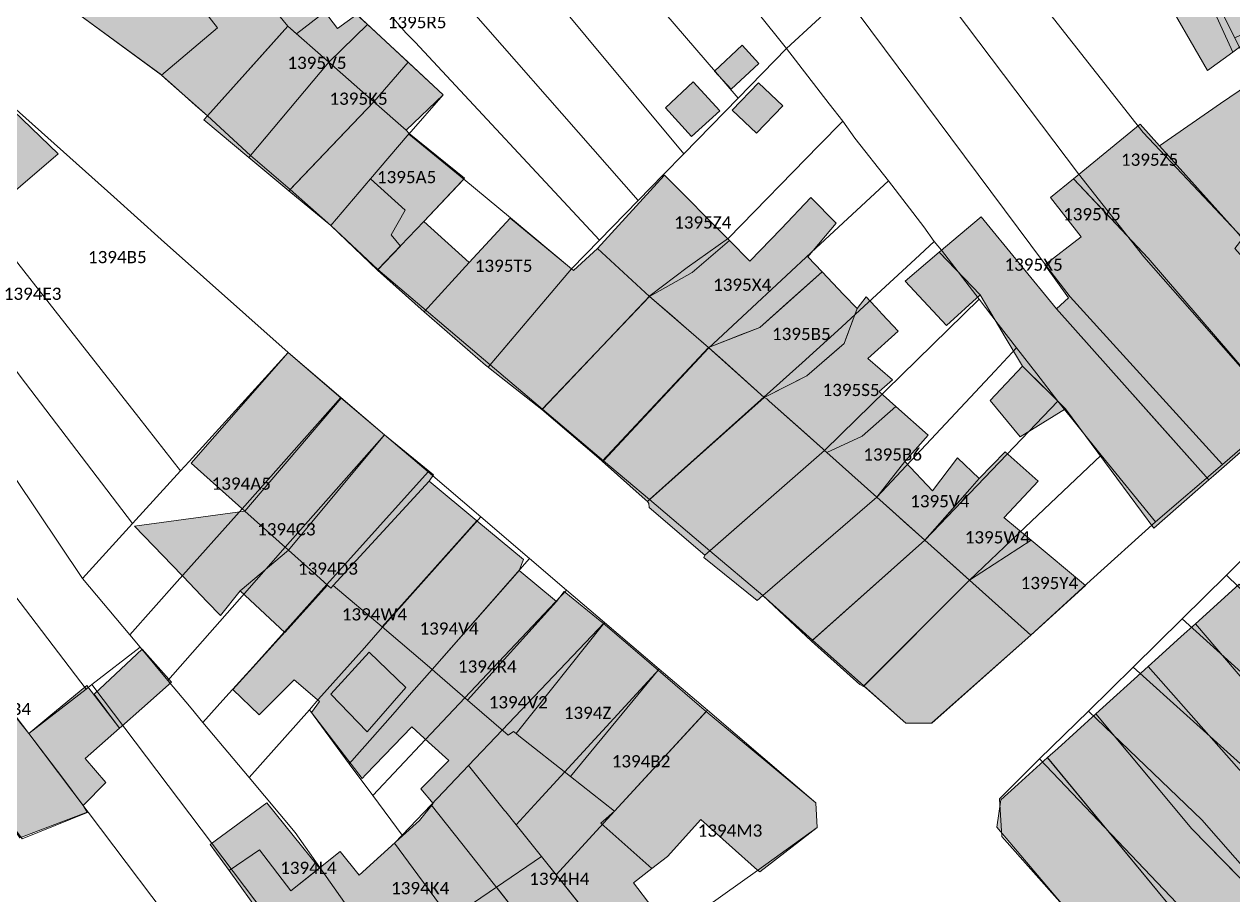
# Model space of a CAD drawing. Header units: metres. Extents: x 113120 to 240396, y 120329 to 242116.
# Drawn here: x 119832.6 to 119911.7, y 121780.3 to 121837.3 of the extents above; entities that cross this region are included whole.
import ezdxf

# ---------------------------------------------------------------- set-up
doc = ezdxf.new("R2010")
doc.units = ezdxf.units.M
doc.header["$LTSCALE"] = 3
for name, color, linetype, lineweight in [('Bpn_CaPa', 78, 'Continuous', 0), ('Bpn_ReBu', 4, 'Continuous', 0), ('Bpt_CaNu', 7, 'Continuous', 0), ('Hachure bâtiment', 11, 'Continuous', 0)]:
    doc.layers.add(name, color=color, linetype=linetype, lineweight=lineweight)
doc.styles.add('Legend', font='')
doc.styles.get('Legend').set_extended_font_data('Calibri')

msp = doc.modelspace()

# ---------------------------------------------------------------- hatches: boundary and pattern name
at = {"layer": 'Hachure bâtiment'}
h = msp.add_hatch(color=256, dxfattribs=at)
h.dxf.hatch_style = 1
h.paths.add_polyline_path([(119874.287, 121856.796), (119874.448, 121856.903), (119875.151, 121855.912), (119873.203, 121854.418), (119874.42, 121852.551), (119871.059, 121850.01), (119867.103, 121847.018), (119871.32, 121841.568), (119867.82, 121838.651), (119863.903, 121843.201), (119861.603, 121841.401), (119862.02, 121841.068), (119860.605, 121839.848), (119858.92, 121841.601), (119857.103, 121839.868), (119858.07, 121838.751), (119856.803, 121837.651), (119856.71, 121837.733), (119856.617, 121837.815), (119856.392, 121838.013), (119854.453, 121839.718), (119852.303, 121838.118), (119853.153, 121837.001), (119854.403, 121837.918), (119860.07, 121832.668), (119857.631, 121830.346), (119855.513, 121832.211), (119852.571, 121834.802), (119849.903, 121837.151), (119844.647, 121831.291), (119841.868, 121833.737), (119841.643, 121833.936), (119845.288, 121837.046), (119842.871, 121840.155), (119845.302, 121842.227), (119846.082, 121840.725), (119848.541, 121838.237), (119852.466, 121841.28), (119852.831, 121841.575), (119856.416, 121844.471), (119856.591, 121844.613), (119856.745, 121844.737), (119860.125, 121847.229), (119860.276, 121847.34), (119860.426, 121847.453), (119864.488, 121850.513), (119868.154, 121853.275), (119868.228, 121853.431), (119868.324, 121853.635), (119868.567, 121854.149), (119870.829, 121855.802), (119873.234, 121857.567), (119873.411, 121857.697), (119873.569, 121857.875)])
h = msp.add_hatch(color=256, dxfattribs=at)
h.dxf.hatch_style = 1
h.paths.add_polyline_path([(119845.302, 121842.227), (119842.871, 121840.155), (119845.288, 121837.046), (119841.643, 121833.936), (119841.578, 121833.993), (119841.514, 121834.049), (119841.389, 121834.141), (119835.635, 121838.35), (119835.871, 121840.992), (119842.523, 121845.726), (119842.66, 121845.831)])
h = msp.add_hatch(color=256, dxfattribs=at)
h.dxf.hatch_style = 1
h.paths.add_polyline_path([(119908.181, 121843.004), (119910.279, 121844.205), (119913.324, 121836.65), (119911.728, 121835.457), (119909.115, 121841.136)])
h = msp.add_hatch(color=256, dxfattribs=at)
h.dxf.hatch_style = 1
h.paths.add_polyline_path([(119909.115, 121841.136), (119911.728, 121835.457), (119910.055, 121834.246), (119906.994, 121839.604)])
h = msp.add_hatch(color=256, dxfattribs=at)
h.dxf.hatch_style = 1
h.paths.add_polyline_path([(119852.571, 121834.802), (119847.352, 121828.567), (119844.403, 121831.018), (119844.647, 121831.291), (119849.903, 121837.151)])
h = msp.add_hatch(color=256, dxfattribs=at)
h.dxf.hatch_style = 1
h.paths.add_polyline_path([(119880.72, 121834.701), (119878.903, 121833.034), (119877.82, 121834.218), (119879.62, 121835.901)])
h = msp.add_hatch(color=256, dxfattribs=at)
h.dxf.hatch_style = 1
h.paths.add_polyline_path([(119828.411, 121834.999), (119834.877, 121828.801), (119829.932, 121824.571), (119829.358, 121825.157), (119823.741, 121833.286), (119826.555, 121835.047)])
h = msp.add_hatch(color=256, dxfattribs=at)
h.dxf.hatch_style = 1
h.paths.add_polyline_path([(119855.513, 121832.211), (119849.973, 121826.387), (119847.352, 121828.567), (119852.571, 121834.802)])
h = msp.add_hatch(color=256, dxfattribs=at)
h.dxf.hatch_style = 1
h.paths.add_polyline_path([(119878.153, 121831.618), (119876.303, 121829.934), (119874.603, 121831.801), (119876.42, 121833.501)])
h = msp.add_hatch(color=256, dxfattribs=at)
h.dxf.hatch_style = 1
h.paths.add_polyline_path([(119882.27, 121831.951), (119880.553, 121830.151), (119878.97, 121831.651), (119880.686, 121833.451)])
h = msp.add_hatch(color=256, dxfattribs=at)
h.dxf.hatch_style = 1
h.paths.add_polyline_path([(119916.182, 121827.936), (119921.389, 121824.145), (119923.41, 121822.233), (119921.596, 121819.431), (119919.889, 121816.794), (119918.734, 121815.011), (119912.088, 121823.576), (119906.918, 121829.333), (119910.918, 121832.091), (119912.739, 121833.346), (119913.595, 121832.182), (119915.155, 121829.628)])
h = msp.add_hatch(color=256, dxfattribs=at)
h.dxf.hatch_style = 1
h.paths.add_polyline_path([(119857.631, 121830.346), (119857.831, 121830.125), (119857.71, 121829.984), (119855.305, 121827.166), (119852.703, 121824.118), (119849.973, 121826.387), (119855.513, 121832.211)])
h = msp.add_hatch(color=256, dxfattribs=at)
h.dxf.hatch_style = 1
h.paths.add_polyline_path([(119861.453, 121827.201), (119861.284, 121827.02), (119858.803, 121824.368), (119861.771, 121821.683), (119858.808, 121818.46), (119855.753, 121821.201), (119857.27, 121822.768), (119856.653, 121823.501), (119857.57, 121825.118), (119855.305, 121827.166), (119857.71, 121829.984), (119857.831, 121830.125)])
h = msp.add_hatch(color=256, dxfattribs=at)
h.dxf.hatch_style = 1
h.paths.add_polyline_path([(119905.655, 121830.74), (119906.918, 121829.333), (119912.088, 121823.576), (119918.734, 121815.011), (119914.99, 121811.721), (119906.181, 121821.974), (119901.29, 121827.172)])
h = msp.add_hatch(color=256, dxfattribs=at)
h.dxf.hatch_style = 1
h.paths.add_polyline_path([(119855.753, 121821.201), (119852.703, 121824.118), (119855.305, 121827.166), (119857.57, 121825.118), (119856.653, 121823.501), (119857.27, 121822.768)])
h = msp.add_hatch(color=256, dxfattribs=at)
h.dxf.hatch_style = 1
h.paths.add_polyline_path([(119878.786, 121823.125), (119876.359, 121821.031), (119873.565, 121819.48), (119870.153, 121822.601), (119874.518, 121827.394), (119874.529, 121827.406)])
h = msp.add_hatch(color=256, dxfattribs=at)
h.dxf.hatch_style = 1
h.paths.add_polyline_path([(119900.959, 121819.384), (119899.428, 121821.54), (119901.796, 121823.368), (119899.784, 121825.942), (119901.29, 121827.172), (119903.576, 121824.742), (119905.042, 121823.185), (119906.181, 121821.974), (119914.99, 121811.721), (119913.408, 121810.331), (119912.563, 121809.589), (119910.447, 121807.729), (119910.15, 121807.469), (119906.556, 121811.504), (119904.797, 121813.479), (119900.182, 121818.661)])
h = msp.add_hatch(color=256, dxfattribs=at)
h.dxf.hatch_style = 1
h.paths.add_polyline_path([(119880.13, 121821.774), (119882.166, 121823.904), (119884.113, 121825.939), (119885.772, 121824.256), (119883.914, 121822.065), (119884.849, 121821.082), (119882.711, 121819.178), (119880.767, 121817.447), (119879.617, 121816.997), (119877.417, 121816.136), (119875.954, 121817.406), (119874.896, 121818.325), (119873.565, 121819.48), (119876.359, 121821.031), (119878.786, 121823.125)])
h = msp.add_hatch(color=256, dxfattribs=at)
h.dxf.hatch_style = 1
h.paths.add_polyline_path([(119868.317, 121821.397), (119868.457, 121821.281), (119862.999, 121814.838), (119862.829, 121814.985), (119858.808, 121818.46), (119861.771, 121821.683), (119864.438, 121824.583)])
h = msp.add_hatch(color=256, dxfattribs=at)
h.dxf.hatch_style = 1
h.paths.add_polyline_path([(119896.836, 121816.805), (119896.171, 121817.929), (119895.2, 121819.57), (119892.517, 121822.36), (119895.248, 121824.678), (119900.182, 121818.661), (119910.15, 121807.469), (119906.553, 121804.308), (119903.333, 121808.666), (119900.773, 121812.131), (119899.466, 121813.422), (119897.951, 121814.92)])
h = msp.add_hatch(color=256, dxfattribs=at)
h.dxf.hatch_style = 1
h.paths.add_polyline_path([(119873.565, 121819.48), (119866.524, 121812.071), (119863.128, 121814.737), (119862.999, 121814.838), (119868.457, 121821.281), (119868.592, 121821.169), (119870.153, 121822.601)])
h = msp.add_hatch(color=256, dxfattribs=at)
h.dxf.hatch_style = 1
h.paths.add_polyline_path([(119892.558, 121822.317), (119895.2, 121819.57), (119892.981, 121817.572), (119890.283, 121820.463), (119892.517, 121822.36)])
h = msp.add_hatch(color=256, dxfattribs=at)
h.dxf.hatch_style = 1
h.paths.add_polyline_path([(119880.767, 121817.447), (119884.849, 121821.082), (119886.26, 121819.598), (119887.133, 121818.68), (119886.296, 121816.398), (119883.851, 121814.279), (119881.065, 121812.861), (119878.352, 121815.297), (119877.417, 121816.136)])
h = msp.add_hatch(color=256, dxfattribs=at)
h.dxf.hatch_style = 1
h.paths.add_polyline_path([(119877.417, 121816.136), (119870.463, 121808.702), (119870.251, 121808.884), (119866.524, 121812.071), (119873.565, 121819.48)])
h = msp.add_hatch(color=256, dxfattribs=at)
h.dxf.hatch_style = 1
h.paths.add_polyline_path([(119887.995, 121819.168), (119888.381, 121818.755), (119888.789, 121818.318), (119889.825, 121817.207), (119887.836, 121815.405), (119889.465, 121814.011), (119888.576, 121813.258), (119888.586, 121813.249), (119888.607, 121813.23), (119888.851, 121813.013), (119889.683, 121812.272), (119887.47, 121810.342), (119885.155, 121809.276), (119885.015, 121809.401), (119884.875, 121809.526), (119884.53, 121809.832), (119884.049, 121810.259), (119884.046, 121810.262), (119883.092, 121811.108), (119881.392, 121812.618), (119881.226, 121812.765), (119881.065, 121812.861), (119881.099, 121812.878), (119882.956, 121813.823), (119883.851, 121814.279), (119885.665, 121815.85), (119886.297, 121816.398), (119886.387, 121816.644), (119887.133, 121818.68), (119887.733, 121819.45)])
h = msp.add_hatch(color=256, dxfattribs=at)
h.dxf.hatch_style = 1
h.paths.add_polyline_path([(119853.232, 121812.96), (119853.387, 121812.827), (119847.084, 121805.426), (119843.57, 121808.568), (119849.92, 121815.801)])
h = msp.add_hatch(color=256, dxfattribs=at)
h.dxf.hatch_style = 1
h.paths.add_polyline_path([(119881.065, 121812.861), (119873.42, 121806.061), (119873.28, 121806.186), (119870.463, 121808.702), (119877.417, 121816.136)])
h = msp.add_hatch(color=256, dxfattribs=at)
h.dxf.hatch_style = 1
h.paths.add_polyline_path([(119897.951, 121814.92), (119900.773, 121812.131), (119897.808, 121810.295), (119895.851, 121812.674)], flags=17)
h = msp.add_hatch(color=256, dxfattribs=at)
h.dxf.hatch_style = 1
h.paths.add_polyline_path([(119853.518, 121812.716), (119856.215, 121810.426), (119849.93, 121802.881), (119847.084, 121805.426), (119853.387, 121812.827)])
h = msp.add_hatch(color=256, dxfattribs=at)
h.dxf.hatch_style = 1
h.paths.add_polyline_path([(119881.227, 121812.765), (119881.392, 121812.618), (119884.875, 121809.526), (119885.015, 121809.401), (119877.185, 121802.553), (119873.531, 121805.668), (119873.517, 121805.927), (119873.42, 121806.061), (119881.065, 121812.861)])
h = msp.add_hatch(color=256, dxfattribs=at)
h.dxf.hatch_style = 1
h.paths.add_polyline_path([(119891.792, 121810.393), (119890.269, 121808.669), (119888.427, 121806.345), (119885.155, 121809.276), (119887.47, 121810.342), (119889.683, 121812.272)])
h = msp.add_hatch(color=256, dxfattribs=at)
h.dxf.hatch_style = 1
h.paths.add_polyline_path([(119859.429, 121807.8), (119859.143, 121807.397), (119852.87, 121800.568), (119852.703, 121800.401), (119852.501, 121800.582), (119851.787, 121801.22), (119849.93, 121802.881), (119856.215, 121810.426)])
h = msp.add_hatch(color=256, dxfattribs=at)
h.dxf.hatch_style = 1
h.paths.add_polyline_path([(119885.155, 121809.276), (119888.427, 121806.345), (119880.966, 121799.909), (119880.598, 121799.578), (119877.117, 121802.394), (119877.185, 121802.553), (119885.015, 121809.401)])
h = msp.add_hatch(color=256, dxfattribs=at)
h.dxf.hatch_style = 1
h.paths.add_polyline_path([(119890.397, 121804.581), (119889.454, 121805.426), (119888.427, 121806.345), (119890.269, 121808.669), (119892.071, 121806.762), (119893.717, 121808.906), (119895.121, 121807.559), (119893.286, 121805.476), (119891.571, 121803.53)])
h = msp.add_hatch(color=256, dxfattribs=at)
h.dxf.hatch_style = 1
h.paths.add_polyline_path([(119896.834, 121809.307), (119898.984, 121807.383), (119896.752, 121805.017), (119896.749, 121805.013), (119898.517, 121803.538), (119894.493, 121800.914), (119893.62, 121801.696), (119891.571, 121803.53), (119894.518, 121806.874), (119895.121, 121807.559)])
h = msp.add_hatch(color=256, dxfattribs=at)
h.dxf.hatch_style = 1
h.paths.add_polyline_path([(119862.272, 121804.789), (119856.059, 121797.86), (119852.87, 121800.568), (119859.143, 121807.397)])
h = msp.add_hatch(color=256, dxfattribs=at)
h.dxf.hatch_style = 1
h.paths.add_polyline_path([(119891.571, 121803.53), (119884.148, 121796.921), (119880.966, 121799.909), (119888.427, 121806.345)])
h = msp.add_hatch(color=256, dxfattribs=at)
h.dxf.hatch_style = 1
h.paths.add_polyline_path([(119839.871, 121804.446), (119847.084, 121805.426), (119849.93, 121802.881), (119846.776, 121800.218), (119845.489, 121798.604), (119844.622, 121799.506), (119843.039, 121801.152), (119842.962, 121801.232)])
h = msp.add_hatch(color=256, dxfattribs=at)
h.dxf.hatch_style = 1
h.paths.add_polyline_path([(119865.306, 121802.26), (119865.038, 121801.549), (119864.893, 121801.386), (119859.339, 121795.072), (119859.17, 121795.218), (119856.059, 121797.86), (119862.272, 121804.789)])
h.paths.add_polyline_path([(119857.62, 121793.901), (119855.086, 121790.984), (119852.72, 121793.451), (119855.22, 121796.201)], flags=0)
h.paths.add_polyline_path([(119852.72, 121793.451), (119855.086, 121790.984), (119857.62, 121793.901), (119855.22, 121796.201)], flags=16)
h = msp.add_hatch(color=256, dxfattribs=at)
h.dxf.hatch_style = 1
h.paths.add_polyline_path([(119894.493, 121800.914), (119887.556, 121793.964), (119887.322, 121794.087), (119884.148, 121796.921), (119891.571, 121803.53)])
h = msp.add_hatch(color=256, dxfattribs=at)
h.dxf.hatch_style = 1
h.paths.add_polyline_path([(119898.518, 121803.537), (119902.086, 121800.561), (119898.515, 121797.312), (119894.493, 121800.914)])
h = msp.add_hatch(color=256, dxfattribs=at)
h.dxf.hatch_style = 1
h.paths.add_polyline_path([(119849.693, 121797.495), (119846.776, 121800.218), (119849.93, 121802.881), (119851.787, 121801.22), (119852.501, 121800.582)])
h = msp.add_hatch(color=256, dxfattribs=at)
h.dxf.hatch_style = 1
h.paths.add_polyline_path([(119867.47, 121799.523), (119861.65, 121793.075), (119859.51, 121794.925), (119859.339, 121795.072), (119864.893, 121801.386), (119865.038, 121801.549)])
h = msp.add_hatch(color=256, dxfattribs=at)
h.dxf.hatch_style = 1
h.paths.add_polyline_path([(119898.515, 121797.312), (119892.022, 121791.573), (119890.324, 121791.553), (119887.72, 121793.878), (119887.556, 121793.964), (119894.493, 121800.914)])
h = msp.add_hatch(color=256, dxfattribs=at)
h.dxf.hatch_style = 1
h.paths.add_polyline_path([(119857.62, 121793.901), (119855.086, 121790.984), (119852.72, 121793.451), (119855.22, 121796.201)], flags=0)
h.paths.add_polyline_path([(119852.72, 121793.451), (119855.086, 121790.984), (119857.62, 121793.901), (119855.22, 121796.201)], flags=16)
h.paths.add_polyline_path([(119852.703, 121800.401), (119852.87, 121800.568), (119856.059, 121797.86), (119859.17, 121795.218), (119859.339, 121795.072), (119859.51, 121794.925), (119861.65, 121793.075), (119864.32, 121790.768), (119864.67, 121791.018), (119864.842, 121790.882), (119865.019, 121790.742), (119868.384, 121788.082), (119871.27, 121785.801), (119870.37, 121785.018), (119873.702, 121782.05), (119872.503, 121781.118), (119874.903, 121777.967), (119872.107, 121775.852), (119866.489, 121782.845), (119863.538, 121780.835), (119860.54, 121778.794), (119859.867, 121779.761), (119856.099, 121777.074), (119855.946, 121776.965), (119855.812, 121776.867), (119852.448, 121774.247), (119852.308, 121774.149), (119852.122, 121774.021), (119848.146, 121771.282), (119843.603, 121777.001), (119845.603, 121778.368), (119847.853, 121775.568), (119849.653, 121776.901), (119846.07, 121781.918), (119848.053, 121783.268), (119850.103, 121780.601), (119853.32, 121783.168), (119854.57, 121781.618), (119857.401, 121784.186), (119858.52, 121785.201), (119859.403, 121786.301), (119858.603, 121787.268), (119860.42, 121789.118), (119859.102, 121790.317), (119858.003, 121791.318), (119854.999, 121788.205), (119854.753, 121787.951), (119851.453, 121792.251), (119851.97, 121792.968), (119850.32, 121794.401), (119848.02, 121792.101), (119846.303, 121793.768), (119852.501, 121800.582)])
h = msp.add_hatch(color=256, dxfattribs=at)
h.dxf.hatch_style = 1
h.paths.add_polyline_path([(119870.45, 121798.178), (119870.572, 121798.075), (119864.842, 121790.882), (119864.67, 121791.018), (119864.32, 121790.768), (119861.65, 121793.075), (119867.47, 121799.523), (119867.974, 121800.171)], flags=17)
h = msp.add_hatch(color=256, dxfattribs=at)
h.dxf.hatch_style = 1
h.paths.add_polyline_path([(119909.27, 121798.066), (119912.129, 121800.654), (119917.743, 121794.182), (119926.696, 121785.917), (119923.541, 121783.556), (119919.814, 121787.519), (119919.068, 121788.104), (119915.091, 121791.225)])
h = msp.add_hatch(color=256, dxfattribs=at)
h.dxf.hatch_style = 1
h.paths.add_polyline_path([(119870.686, 121797.977), (119874.129, 121795.018), (119868.384, 121788.082), (119865.019, 121790.742), (119864.842, 121790.882), (119870.572, 121798.075)], flags=17)
h = msp.add_hatch(color=256, dxfattribs=at)
h.dxf.hatch_style = 1
h.paths.add_polyline_path([(119908.344, 121797.228), (119909.27, 121798.066), (119915.091, 121791.225), (119919.814, 121787.519), (119918.501, 121786.149), (119921.751, 121782.603), (119919.802, 121780.735), (119918.317, 121781.542), (119916.288, 121783.84), (119912.468, 121788.167), (119906.178, 121795.266), (119906.85, 121795.874)])
h = msp.add_hatch(color=256, dxfattribs=at)
h.dxf.hatch_style = 1
h.paths.add_polyline_path([(119839.016, 121791.353), (119838.877, 121791.23), (119837.234, 121793.452), (119840.369, 121796.408), (119842.287, 121794.234), (119840.343, 121792.522)])
h = msp.add_hatch(color=256, dxfattribs=at)
h.dxf.hatch_style = 1
h.paths.add_polyline_path([(119915.936, 121777.607), (119909.035, 121784.66), (119906.094, 121788.179), (119902.759, 121792.17), (119906.178, 121795.266), (119906.184, 121795.259), (119912.468, 121788.167), (119918.317, 121781.542), (119919.802, 121780.735), (119919.352, 121780.371)])
h = msp.add_hatch(color=256, dxfattribs=at)
h.dxf.hatch_style = 1
h.paths.add_polyline_path([(119876.981, 121792.568), (119877.273, 121792.325), (119871.27, 121785.801), (119868.384, 121788.082), (119874.129, 121795.018)])
h = msp.add_hatch(color=256, dxfattribs=at)
h.dxf.hatch_style = 1
h.paths.add_polyline_path([(119836.63, 121789.252), (119837.992, 121787.683), (119836.517, 121786.182), (119835.169, 121787.966), (119832.958, 121790.892), (119834.271, 121791.971), (119836.758, 121794.014), (119838.877, 121791.23)])
h = msp.add_hatch(color=256, dxfattribs=at)
h.dxf.hatch_style = 1
h.paths.add_polyline_path([(119832.958, 121790.892), (119836.517, 121786.182), (119836.779, 121785.746), (119832.356, 121784.063), (119827.724, 121790.794), (119831.659, 121792.504)])
h = msp.add_hatch(color=256, dxfattribs=at)
h.dxf.hatch_style = 1
h.paths.add_polyline_path([(119884.441, 121786.346), (119884.534, 121784.728), (119880.78, 121781.841), (119880.622, 121781.936), (119876.92, 121785.268), (119874.729, 121782.849), (119873.702, 121782.05), (119870.37, 121785.018), (119871.27, 121785.801), (119877.273, 121792.325)])
h = msp.add_hatch(color=256, dxfattribs=at)
h.dxf.hatch_style = 1
h.paths.add_polyline_path([(119900.261, 121789.908), (119902.759, 121792.17), (119909.035, 121784.66), (119914.316, 121779.263), (119915.936, 121777.607), (119917.015, 121776.63), (119913.958, 121774.06), (119911.179, 121777.275), (119909.99, 121776.523), (119908.491, 121778.53), (119899.6, 121789.299), (119899.595, 121789.305)])
h = msp.add_hatch(color=256, dxfattribs=at)
h.dxf.hatch_style = 1
h.paths.add_polyline_path([(119897.684, 121787.574), (119899.595, 121789.305), (119906.755, 121780.632), (119908.491, 121778.53), (119909.99, 121776.523), (119907.713, 121775.08), (119904.43, 121779.169), (119902.204, 121777.768), (119896.286, 121784.76), (119896.545, 121786.543)])
h = msp.add_hatch(color=256, dxfattribs=at)
h.dxf.hatch_style = 1
h.paths.add_polyline_path([(119844.808, 121783.633), (119848.513, 121786.35), (119851.961, 121782.084), (119850.103, 121780.601), (119848.053, 121783.268), (119846.07, 121781.918)], flags=17)
h = msp.add_hatch(color=256, dxfattribs=at)
h.dxf.hatch_style = 1
h.paths.add_polyline_path([(119872.107, 121775.852), (119872.308, 121775.602), (119872.317, 121775.447), (119869.561, 121773.615), (119869.32, 121773.454), (119863.538, 121780.835), (119866.489, 121782.845)], flags=17)
h = msp.add_hatch(color=256, dxfattribs=at)
h.dxf.hatch_style = 1
h.paths.add_polyline_path([(119869.32, 121773.454), (119866.129, 121771.537), (119866.151, 121771.152), (119860.54, 121778.794), (119863.538, 121780.835)])

# ---------------------------------------------------------------- linework, layer by layer
at = {"layer": 'Bpn_CaPa'}
for points in [[(119925.789, 121831.378), (119923.985, 121828.275), (119917.833, 121833.433), (119913.17, 121837), (119911.841, 121836.387), (119908.32, 121843.4), (119901.253, 121858.283), (119900.386, 121860.183), (119904.794, 121864.529), (119907.52, 121867.217), (119910.42, 121869.017), (119915.345, 121862.034), (119920.274, 121854.531), (119921.306, 121852.951), (119922.144, 121851.667), (119918.747, 121845.338), (119922.41, 121839.496), (119922.202, 121839.167), (119921.02, 121837.317), (119922.003, 121835.067), (119925.789, 121831.378)], [(119882.52, 121835.7), (119871.053, 121850.017), (119869.89, 121851.467), (119868.228, 121853.43), (119862.304, 121860.815), (119867.675, 121864.974), (119874.329, 121856.817), (119875.103, 121855.867), (119887.77, 121840.5), (119886.318, 121839.211), (119882.52, 121835.7)], [(119862.304, 121860.815), (119868.228, 121853.43), (119869.89, 121851.467), (119871.053, 121850.017), (119882.52, 121835.7), (119879.35, 121832.449), (119869.769, 121843.598), (119866.095, 121848.409), (119864.488, 121850.512), (119858.876, 121858.014), (119862.304, 121860.815)], [(119854.788, 121854.674), (119858.876, 121858.014), (119864.488, 121850.512), (119866.095, 121848.409), (119869.769, 121843.598), (119879.35, 121832.449), (119875.796, 121828.806), (119863.035, 121844.172), (119862.461, 121844.864), (119860.276, 121847.339), (119854.788, 121854.674)], [(119890.834, 121849.657), (119894.57, 121852.75), (119901.253, 121858.283), (119908.32, 121843.4), (119911.841, 121836.387), (119913.691, 121832.695), (119915.164, 121829.768), (119916.033, 121828.037), (119921.183, 121824.248), (119923.098, 121822.341), (119918.62, 121815), (119911.85, 121822.616), (119912.37, 121823.288), (119905.856, 121830.204), (119893.643, 121845.739), (119890.834, 121849.657)], [(119872.814, 121825.748), (119858.92, 121841.6), (119850.94, 121851.89), (119854.788, 121854.674), (119860.276, 121847.339), (119862.461, 121844.864), (119863.035, 121844.172), (119875.796, 121828.806), (119874.475, 121827.45), (119872.814, 121825.748)], [(119870.29, 121823.159), (119858.218, 121836.116), (119857.607, 121836.724), (119856.803, 121837.65), (119854.453, 121839.717), (119852.699, 121841.468), (119847.164, 121849.159), (119850.94, 121851.89), (119858.92, 121841.6), (119872.814, 121825.748), (119870.29, 121823.159)], [(119855.101, 121837.266), (119853.35, 121838.896), (119850.472, 121836.65), (119849.896, 121837.156), (119848.98, 121838.264), (119847.95, 121839.473), (119842.582, 121845.845), (119847.164, 121849.159), (119852.699, 121841.468), (119854.453, 121839.717), (119856.803, 121837.65), (119857.607, 121836.724), (119858.218, 121836.116), (119870.29, 121823.159), (119868.457, 121821.28), (119864.47, 121824.617), (119861.402, 121827.141), (119857.808, 121830.097), (119860.07, 121832.667), (119857.779, 121834.79), (119855.101, 121837.266)], [(119844.636, 121831.277), (119843.834, 121831.989), (119842.32, 121833.333), (119841.602, 121833.97), (119835.635, 121838.349), (119835.871, 121840.991), (119842.582, 121845.845), (119847.95, 121839.473), (119848.98, 121838.264), (119849.896, 121837.156), (119848.813, 121835.934), (119844.636, 121831.277)], [(119890.614, 121843.071), (119893.643, 121845.739), (119905.856, 121830.204), (119912.37, 121823.288), (119911.85, 121822.616), (119918.62, 121815), (119914.911, 121811.808), (119905.896, 121822.073), (119901.62, 121827.5), (119890.186, 121842.65), (119890.614, 121843.071)], [(119890.186, 121842.65), (119901.62, 121827.5), (119905.896, 121822.073), (119914.911, 121811.808), (119911.046, 121808.486), (119901.07, 121819.45), (119899.399, 121821.638), (119886.318, 121839.211), (119887.77, 121840.5), (119890.186, 121842.65)], [(119855.101, 121837.266), (119852.581, 121834.793), (119847.46, 121828.697), (119844.636, 121831.277), (119848.813, 121835.934), (119849.896, 121837.156), (119850.472, 121836.65), (119853.35, 121838.896), (119855.101, 121837.266)], [(119900.262, 121812.623), (119898.888, 121814.406), (119897.578, 121816.107), (119896.377, 121817.665), (119895.129, 121819.285), (119892.657, 121822.495), (119892.191, 121823.06), (119891.509, 121824.033), (119889.193, 121827.039), (119886.983, 121829.835), (119886.196, 121830.939), (119885.308, 121832.075), (119882.52, 121835.7), (119886.318, 121839.211), (119899.399, 121821.638), (119901.07, 121819.45), (119911.046, 121808.486), (119906.663, 121804.726), (119903.115, 121809.093), (119900.262, 121812.623)], [(119850.053, 121826.47), (119847.46, 121828.697), (119852.581, 121834.793), (119855.101, 121837.266), (119857.779, 121834.79), (119855.513, 121832.21), (119850.053, 121826.47)], [(119879.35, 121832.449), (119882.52, 121835.7), (119885.308, 121832.075), (119886.196, 121830.939), (119884.626, 121829.337), (119878.72, 121823.283), (119876.021, 121821.374), (119873.61, 121819.53), (119866.561, 121812.108), (119863.141, 121815.004), (119868.457, 121821.28), (119870.29, 121823.159), (119872.814, 121825.748), (119874.475, 121827.45), (119875.796, 121828.806), (119879.35, 121832.449)], [(119849.92, 121815.8), (119843.439, 121808.684), (119842.879, 121808.069), (119840.147, 121811.551), (119836.327, 121816.419), (119829.932, 121824.57), (119823.727, 121833.306), (119826.555, 121835.046), (119828.411, 121834.998), (119838.512, 121825.982), (119841.621, 121823.208), (119849.92, 121815.8)], [(119850.053, 121826.47), (119855.513, 121832.21), (119857.779, 121834.79), (119860.07, 121832.667), (119857.808, 121830.097), (119861.402, 121827.141), (119858.803, 121824.367), (119855.786, 121821.234), (119852.703, 121824.117), (119850.053, 121826.47)], [(119819.754, 121830.862), (119823.727, 121833.306), (119829.932, 121824.57), (119836.327, 121816.419), (119840.147, 121811.551), (119842.879, 121808.069), (119839.736, 121804.619), (119832.74, 121813.807), (119825.928, 121822.753), (119819.754, 121830.862)], [(119819.754, 121830.862), (119825.928, 121822.753), (119832.74, 121813.807), (119839.736, 121804.619), (119836.47, 121801.033), (119830.553, 121809.8), (119826.984, 121814.294), (119824.433, 121817.542), (119824.11, 121817.913), (119822.156, 121820.374), (119815.773, 121828.412), (119819.754, 121830.862)], [(119870.558, 121808.723), (119866.561, 121812.108), (119873.61, 121819.53), (119876.021, 121821.374), (119878.72, 121823.283), (119884.626, 121829.337), (119886.196, 121830.939), (119886.983, 121829.835), (119889.193, 121827.039), (119884.444, 121822.629), (119879.95, 121818.455), (119877.418, 121816.095), (119870.558, 121808.723)], [(119839.561, 121797.334), (119840.236, 121796.527), (119837.083, 121794.086), (119836.699, 121793.788), (119829.091, 121803.753), (119823.294, 121811.345), (119820.53, 121814.964), (119818.335, 121817.839), (119812.024, 121826.105), (119815.773, 121828.412), (119822.156, 121820.374), (119824.11, 121817.913), (119824.433, 121817.542), (119826.984, 121814.294), (119830.553, 121809.8), (119836.47, 121801.033), (119839.561, 121797.334)], [(119855.786, 121821.234), (119858.803, 121824.367), (119861.402, 121827.141), (119864.47, 121824.617), (119868.457, 121821.28), (119863.141, 121815.004), (119855.786, 121821.234)], [(119873.558, 121806.182), (119870.558, 121808.723), (119877.418, 121816.095), (119879.95, 121818.455), (119884.444, 121822.629), (119889.193, 121827.039), (119891.509, 121824.033), (119892.191, 121823.06), (119890.934, 121821.903), (119886.457, 121817.782), (119886.113, 121817.465), (119883.555, 121815.134), (119873.558, 121806.182)], [(119812.024, 121826.105), (119818.335, 121817.839), (119820.53, 121814.964), (119823.294, 121811.345), (119829.091, 121803.753), (119836.699, 121793.788), (119832.955, 121790.889), (119831.718, 121792.529), (119825.342, 121800.981), (119820.319, 121807.639), (119814.554, 121815.282), (119808.175, 121823.737), (119812.024, 121826.105)], [(119873.558, 121806.182), (119883.555, 121815.134), (119886.113, 121817.465), (119886.457, 121817.782), (119890.934, 121821.903), (119892.191, 121823.06), (119892.657, 121822.495), (119895.129, 121819.285), (119888.02, 121812.335), (119887.106, 121811.442), (119885.015, 121809.4), (119877.513, 121802.839), (119877.51, 121802.836), (119873.558, 121806.182)], [(119877.513, 121802.839), (119885.015, 121809.4), (119887.106, 121811.442), (119888.02, 121812.335), (119895.129, 121819.285), (119896.377, 121817.665), (119897.578, 121816.107), (119896.146, 121814.584), (119888.428, 121806.344), (119880.966, 121799.908), (119877.513, 121802.839)], [(119839.561, 121797.334), (119836.47, 121801.033), (119839.736, 121804.619), (119842.879, 121808.069), (119843.439, 121808.684), (119849.92, 121815.8), (119853.354, 121812.87), (119846.915, 121805.577), (119842.653, 121800.817), (119839.561, 121797.334)], [(119900.262, 121812.623), (119896.929, 121809.13), (119891.579, 121803.522), (119884.231, 121796.993), (119880.966, 121799.908), (119888.428, 121806.344), (119896.146, 121814.584), (119897.578, 121816.107), (119898.888, 121814.406), (119900.262, 121812.623)], [(119856.217, 121810.427), (119849.724, 121803.065), (119847.066, 121800.051), (119842.047, 121794.36), (119840.236, 121796.527), (119839.561, 121797.334), (119842.653, 121800.817), (119846.915, 121805.577), (119853.354, 121812.87), (119856.217, 121810.427)], [(119900.262, 121812.623), (119903.115, 121809.093), (119897.705, 121803.961), (119894.493, 121800.913), (119887.588, 121793.995), (119884.231, 121796.993), (119891.579, 121803.522), (119896.929, 121809.13), (119900.262, 121812.623)], [(119856.217, 121810.427), (119859.069, 121807.994), (119852.455, 121800.622), (119847.623, 121795.255), (119845.847, 121793.286), (119844.343, 121791.612), (119843.572, 121792.535), (119842.047, 121794.36), (119847.066, 121800.051), (119849.724, 121803.065), (119856.217, 121810.427)], [(119903.115, 121809.093), (119906.663, 121804.726), (119902.403, 121800.9), (119898.514, 121797.311), (119892.022, 121791.572), (119890.324, 121791.552), (119887.588, 121793.995), (119894.493, 121800.913), (119897.705, 121803.961), (119903.115, 121809.093)], [(119844.343, 121791.612), (119845.847, 121793.286), (119847.623, 121795.255), (119852.455, 121800.622), (119859.069, 121807.994), (119862.513, 121805.056), (119856.092, 121797.831), (119854.909, 121796.499), (119851.914, 121793.129), (119851.305, 121792.444), (119847.359, 121788.004), (119844.343, 121791.612)], [(119865.717, 121802.322), (119859.339, 121795.071), (119857.994, 121793.542), (119856.911, 121792.311), (119855.429, 121790.626), (119853.918, 121788.908), (119851.305, 121792.444), (119851.914, 121793.129), (119854.909, 121796.499), (119856.092, 121797.831), (119862.513, 121805.056), (119865.717, 121802.322)], [(119935.273, 121776.287), (119925.907, 121786.494), (119923.351, 121789.181), (119919.066, 121793.687), (119911.305, 121801.243), (119913.798, 121803.699), (119921.58, 121796.122), (119925.849, 121791.421), (119926.432, 121790.779), (119937.734, 121778.335), (119935.273, 121776.287)], [(119855.455, 121786.829), (119853.918, 121788.908), (119855.429, 121790.626), (119856.911, 121792.311), (119857.994, 121793.542), (119859.339, 121795.071), (119865.717, 121802.322), (119868.135, 121800.259), (119861.486, 121793.216), (119858.912, 121790.49), (119855.455, 121786.829)], [(119821.686, 121798.582), (119825.342, 121800.981), (119831.718, 121792.529), (119832.955, 121790.889), (119836.839, 121785.741), (119832.516, 121783.989), (119827.568, 121790.656), (119821.686, 121798.582)], [(119935.273, 121776.287), (119932.146, 121773.683), (119931.915, 121773.49), (119922.997, 121783.791), (119919.46, 121787.696), (119915.969, 121791.55), (119908.413, 121798.392), (119911.305, 121801.243), (119919.066, 121793.687), (119923.351, 121789.181), (119925.907, 121786.494), (119935.273, 121776.287)], [(119855.455, 121786.829), (119858.912, 121790.49), (119861.486, 121793.216), (119868.135, 121800.259), (119870.622, 121798.137), (119863.926, 121791.108), (119861.715, 121788.787), (119859.275, 121786.226), (119857.375, 121784.231), (119855.455, 121786.829)], [(119905.2, 121795.226), (119908.413, 121798.392), (119915.969, 121791.55), (119919.46, 121787.696), (119922.997, 121783.791), (119931.915, 121773.49), (119928.56, 121770.696), (119921.134, 121779.014), (119917.815, 121782.732), (119912.666, 121788.5), (119905.2, 121795.226)], [(119864.826, 121784.914), (119864.153, 121785.752), (119864.072, 121785.853), (119861.715, 121788.787), (119863.926, 121791.108), (119870.622, 121798.137), (119874.191, 121795.091), (119866.274, 121786.488), (119864.826, 121784.914)], [(119842.047, 121794.36), (119843.572, 121792.535), (119844.343, 121791.612), (119847.359, 121788.004), (119850.37, 121784.4), (119853.605, 121779.826), (119854.363, 121778.754), (119861.71, 121768.365), (119858.329, 121765.995), (119849.907, 121777.131), (119837.083, 121794.086), (119840.236, 121796.527), (119842.047, 121794.36)], [(119905.2, 121795.226), (119912.666, 121788.5), (119917.815, 121782.732), (119921.134, 121779.014), (119928.56, 121770.696), (119925.018, 121767.777), (119916.231, 121777.783), (119909.685, 121785.237), (119902.272, 121792.344), (119905.2, 121795.226)], [(119864.826, 121784.914), (119866.274, 121786.488), (119874.191, 121795.091), (119877.344, 121792.401), (119871.27, 121785.8), (119867.45, 121781.648), (119864.826, 121784.914)], [(119858.329, 121765.995), (119854.045, 121762.933), (119843.491, 121776.923), (119836.839, 121785.741), (119832.955, 121790.889), (119836.699, 121793.788), (119837.083, 121794.086), (119849.907, 121777.131), (119858.329, 121765.995)], [(119855.455, 121786.829), (119857.375, 121784.231), (119856.882, 121783.714), (119858.409, 121781.645), (119865.942, 121771.437), (119861.71, 121768.365), (119854.363, 121778.754), (119853.605, 121779.826), (119850.37, 121784.4), (119847.359, 121788.004), (119851.305, 121792.444), (119853.918, 121788.908), (119855.455, 121786.829)], [(119872.107, 121775.851), (119867.45, 121781.648), (119871.27, 121785.8), (119877.344, 121792.401), (119884.441, 121786.345), (119884.534, 121784.727), (119880.625, 121781.933), (119874.964, 121777.886), (119872.107, 121775.851)], [(119899.071, 121789.231), (119902.272, 121792.344), (119909.685, 121785.237), (119916.231, 121777.783), (119925.018, 121767.777), (119921.62, 121764.918), (119910.657, 121776.983), (119909.334, 121778.44), (119899.071, 121789.231)], [(119914.358, 121762.668), (119902.483, 121777.55), (119896.601, 121784.141), (119896.463, 121786.62), (119899.071, 121789.231), (119909.334, 121778.44), (119910.657, 121776.983), (119921.62, 121764.918), (119918.918, 121762.668), (119917.085, 121764.869), (119915.671, 121763.727), (119914.358, 121762.668)], [(119869.154, 121773.733), (119861.276, 121783.695), (119859.275, 121786.226), (119861.715, 121788.787), (119864.072, 121785.853), (119864.153, 121785.752), (119864.826, 121784.914), (119867.45, 121781.648), (119872.107, 121775.851), (119869.154, 121773.733)], [(119859.275, 121786.226), (119861.276, 121783.695), (119869.154, 121773.733), (119865.942, 121771.437), (119858.409, 121781.645), (119856.882, 121783.714), (119857.375, 121784.231), (119859.275, 121786.226)]]:
    msp.add_lwpolyline(points, close=True, dxfattribs=at)
at = {"layer": 'Bpn_ReBu'}
for points in [[(119845.302, 121842.227), (119842.871, 121840.155), (119845.288, 121837.046), (119841.643, 121833.936), (119841.578, 121833.993), (119841.514, 121834.049), (119841.389, 121834.141), (119835.635, 121838.35), (119835.871, 121840.992), (119842.523, 121845.726), (119842.66, 121845.831), (119845.302, 121842.227)], [(119908.181, 121843.004), (119910.279, 121844.205), (119913.324, 121836.65), (119911.728, 121835.457), (119909.115, 121841.136), (119908.181, 121843.004)], [(119909.115, 121841.136), (119911.728, 121835.457), (119910.055, 121834.246), (119906.994, 121839.604), (119909.115, 121841.136)], [(119852.571, 121834.802), (119847.352, 121828.567), (119844.403, 121831.018), (119844.647, 121831.291), (119849.903, 121837.151), (119852.571, 121834.802)], [(119880.72, 121834.701), (119878.903, 121833.034), (119877.82, 121834.218), (119879.62, 121835.901), (119880.72, 121834.701)], [(119828.411, 121834.999), (119834.877, 121828.801), (119829.932, 121824.571), (119829.358, 121825.157), (119823.741, 121833.286), (119826.555, 121835.047), (119828.411, 121834.999)], [(119855.513, 121832.211), (119849.973, 121826.387), (119847.352, 121828.567), (119852.571, 121834.802), (119855.513, 121832.211)], [(119878.153, 121831.618), (119876.303, 121829.934), (119874.603, 121831.801), (119876.42, 121833.501), (119878.153, 121831.618)], [(119882.27, 121831.951), (119880.553, 121830.151), (119878.97, 121831.651), (119880.686, 121833.451), (119882.27, 121831.951)], [(119916.182, 121827.936), (119921.389, 121824.145), (119923.41, 121822.233), (119921.596, 121819.431), (119919.889, 121816.794), (119918.734, 121815.011), (119912.088, 121823.576), (119906.918, 121829.333), (119910.918, 121832.091), (119912.739, 121833.346), (119913.595, 121832.182), (119915.155, 121829.628), (119916.182, 121827.936)], [(119857.631, 121830.346), (119857.831, 121830.125), (119857.71, 121829.984), (119855.305, 121827.166), (119852.703, 121824.118), (119849.973, 121826.387), (119855.513, 121832.211), (119857.631, 121830.346)], [(119861.453, 121827.201), (119861.284, 121827.02), (119858.803, 121824.368), (119861.771, 121821.683), (119858.808, 121818.46), (119855.753, 121821.201), (119857.27, 121822.768), (119856.653, 121823.501), (119857.57, 121825.118), (119855.305, 121827.166), (119857.71, 121829.984), (119857.831, 121830.125), (119861.453, 121827.201)], [(119905.655, 121830.74), (119906.918, 121829.333), (119912.088, 121823.576), (119918.734, 121815.011), (119914.99, 121811.721), (119906.181, 121821.974), (119901.29, 121827.172), (119905.655, 121830.74)], [(119855.753, 121821.201), (119852.703, 121824.118), (119855.305, 121827.166), (119857.57, 121825.118), (119856.653, 121823.501), (119857.27, 121822.768), (119855.753, 121821.201)], [(119878.786, 121823.125), (119876.359, 121821.031), (119873.565, 121819.48), (119870.153, 121822.601), (119874.518, 121827.394), (119874.529, 121827.406), (119878.786, 121823.125)], [(119900.959, 121819.384), (119899.428, 121821.54), (119901.796, 121823.368), (119899.784, 121825.942), (119901.29, 121827.172), (119903.576, 121824.742), (119905.042, 121823.185), (119906.181, 121821.974), (119914.99, 121811.721), (119913.408, 121810.331), (119912.563, 121809.589), (119910.447, 121807.729), (119910.15, 121807.469), (119906.556, 121811.504), (119904.797, 121813.479), (119900.182, 121818.661), (119900.959, 121819.384)], [(119880.13, 121821.774), (119882.166, 121823.904), (119884.113, 121825.939), (119885.772, 121824.256), (119883.914, 121822.065), (119884.849, 121821.082), (119882.711, 121819.178), (119880.767, 121817.447), (119879.617, 121816.997), (119877.417, 121816.136), (119875.954, 121817.406), (119874.896, 121818.325), (119873.565, 121819.48), (119876.359, 121821.031), (119878.786, 121823.125), (119880.13, 121821.774)], [(119868.317, 121821.397), (119868.457, 121821.281), (119862.999, 121814.838), (119862.829, 121814.985), (119858.808, 121818.46), (119861.771, 121821.683), (119864.438, 121824.583), (119868.317, 121821.397)], [(119896.836, 121816.805), (119896.171, 121817.929), (119895.2, 121819.57), (119892.517, 121822.36), (119895.248, 121824.678), (119900.182, 121818.661), (119910.15, 121807.469), (119906.553, 121804.308), (119903.333, 121808.666), (119900.773, 121812.131), (119899.466, 121813.422), (119897.951, 121814.92), (119896.836, 121816.805)], [(119873.565, 121819.48), (119866.524, 121812.071), (119863.128, 121814.737), (119862.999, 121814.838), (119868.457, 121821.281), (119868.592, 121821.169), (119870.153, 121822.601), (119873.565, 121819.48)], [(119892.558, 121822.317), (119895.2, 121819.57), (119892.981, 121817.572), (119890.283, 121820.463), (119892.517, 121822.36), (119892.558, 121822.317)], [(119880.767, 121817.447), (119884.849, 121821.082), (119886.26, 121819.598), (119887.133, 121818.68), (119886.296, 121816.398), (119883.851, 121814.279), (119881.065, 121812.861), (119878.352, 121815.297), (119877.417, 121816.136), (119880.767, 121817.447)], [(119877.417, 121816.136), (119870.463, 121808.702), (119870.251, 121808.884), (119866.524, 121812.071), (119873.565, 121819.48), (119877.417, 121816.136)], [(119887.995, 121819.168), (119888.381, 121818.755), (119888.789, 121818.318), (119889.825, 121817.207), (119887.836, 121815.405), (119889.465, 121814.011), (119888.576, 121813.258), (119888.586, 121813.249), (119888.607, 121813.23), (119888.851, 121813.013), (119889.683, 121812.272), (119887.47, 121810.342), (119885.155, 121809.276), (119885.015, 121809.401), (119884.875, 121809.526), (119884.53, 121809.832), (119884.049, 121810.259), (119884.046, 121810.262), (119883.092, 121811.108), (119881.392, 121812.618), (119881.226, 121812.765), (119881.065, 121812.861), (119881.099, 121812.878), (119882.956, 121813.823), (119883.851, 121814.279), (119885.665, 121815.85), (119886.297, 121816.398), (119886.387, 121816.644), (119887.133, 121818.68), (119887.733, 121819.45), (119887.995, 121819.168)], [(119853.232, 121812.96), (119853.387, 121812.827), (119847.084, 121805.426), (119843.57, 121808.568), (119849.92, 121815.801), (119853.232, 121812.96)], [(119881.065, 121812.861), (119873.42, 121806.061), (119873.28, 121806.186), (119870.463, 121808.702), (119877.417, 121816.136), (119881.065, 121812.861)], [(119897.951, 121814.92), (119900.773, 121812.131), (119897.808, 121810.295), (119895.851, 121812.674), (119897.951, 121814.92)], [(119853.518, 121812.716), (119856.215, 121810.426), (119849.93, 121802.881), (119847.084, 121805.426), (119853.387, 121812.827), (119853.518, 121812.716)], [(119881.227, 121812.765), (119881.392, 121812.618), (119884.875, 121809.526), (119885.015, 121809.401), (119877.185, 121802.553), (119873.531, 121805.668), (119873.517, 121805.927), (119873.42, 121806.061), (119881.065, 121812.861), (119881.227, 121812.765)], [(119891.792, 121810.393), (119890.269, 121808.669), (119888.427, 121806.345), (119885.155, 121809.276), (119887.47, 121810.342), (119889.683, 121812.272), (119891.792, 121810.393)], [(119859.429, 121807.8), (119859.143, 121807.397), (119852.87, 121800.568), (119852.703, 121800.401), (119852.501, 121800.582), (119851.787, 121801.22), (119849.93, 121802.881), (119856.215, 121810.426), (119859.429, 121807.8)], [(119885.155, 121809.276), (119888.427, 121806.345), (119880.966, 121799.909), (119880.598, 121799.578), (119877.117, 121802.394), (119877.185, 121802.553), (119885.015, 121809.401), (119885.155, 121809.276)], [(119890.397, 121804.581), (119889.454, 121805.426), (119888.427, 121806.345), (119890.269, 121808.669), (119892.071, 121806.762), (119893.717, 121808.906), (119895.121, 121807.559), (119893.286, 121805.476), (119891.571, 121803.53), (119890.397, 121804.581)], [(119896.834, 121809.307), (119898.984, 121807.383), (119896.752, 121805.017), (119896.749, 121805.013), (119898.517, 121803.538), (119894.493, 121800.914), (119893.62, 121801.696), (119891.571, 121803.53), (119894.518, 121806.874), (119895.121, 121807.559), (119896.834, 121809.307)], [(119862.272, 121804.789), (119856.059, 121797.86), (119852.87, 121800.568), (119859.143, 121807.397), (119862.272, 121804.789)], [(119891.571, 121803.53), (119884.148, 121796.921), (119880.966, 121799.909), (119888.427, 121806.345), (119891.571, 121803.53)], [(119839.871, 121804.446), (119847.084, 121805.426), (119849.93, 121802.881), (119846.776, 121800.218), (119845.489, 121798.604), (119844.622, 121799.506), (119843.039, 121801.152), (119842.962, 121801.232), (119839.871, 121804.446)], [(119865.306, 121802.26), (119865.038, 121801.549), (119864.893, 121801.386), (119859.339, 121795.072), (119859.17, 121795.218), (119856.059, 121797.86), (119862.272, 121804.789), (119865.306, 121802.26)], [(119894.493, 121800.914), (119887.556, 121793.964), (119887.322, 121794.087), (119884.148, 121796.921), (119891.571, 121803.53), (119894.493, 121800.914)], [(119898.518, 121803.537), (119902.086, 121800.561), (119898.515, 121797.312), (119894.493, 121800.914), (119898.518, 121803.537)], [(119849.693, 121797.495), (119846.776, 121800.218), (119849.93, 121802.881), (119851.787, 121801.22), (119852.501, 121800.582), (119849.693, 121797.495)], [(119867.47, 121799.523), (119861.65, 121793.075), (119859.51, 121794.925), (119859.339, 121795.072), (119864.893, 121801.386), (119865.038, 121801.549), (119867.47, 121799.523)], [(119898.515, 121797.312), (119892.022, 121791.573), (119890.324, 121791.553), (119887.72, 121793.878), (119887.556, 121793.964), (119894.493, 121800.914), (119898.515, 121797.312)], [(119870.45, 121798.178), (119870.572, 121798.075), (119864.842, 121790.882), (119864.67, 121791.018), (119864.32, 121790.768), (119861.65, 121793.075), (119867.47, 121799.523), (119867.974, 121800.171), (119870.45, 121798.178)], [(119909.27, 121798.066), (119912.129, 121800.654), (119917.743, 121794.182), (119926.696, 121785.917), (119923.541, 121783.556), (119919.814, 121787.519), (119919.068, 121788.104), (119915.091, 121791.225), (119909.27, 121798.066)], [(119870.686, 121797.977), (119874.129, 121795.018), (119868.384, 121788.082), (119865.019, 121790.742), (119864.842, 121790.882), (119870.572, 121798.075), (119870.686, 121797.977)], [(119908.344, 121797.228), (119909.27, 121798.066), (119915.091, 121791.225), (119919.814, 121787.519), (119918.501, 121786.149), (119921.751, 121782.603), (119919.802, 121780.735), (119918.317, 121781.542), (119916.288, 121783.84), (119912.468, 121788.167), (119906.178, 121795.266), (119906.85, 121795.874), (119908.344, 121797.228)], [(119839.016, 121791.353), (119838.877, 121791.23), (119837.234, 121793.452), (119840.369, 121796.408), (119842.287, 121794.234), (119840.343, 121792.522), (119839.016, 121791.353)], [(119852.72, 121793.451), (119855.086, 121790.984), (119857.62, 121793.901), (119855.22, 121796.201), (119852.72, 121793.451)], [(119857.62, 121793.901), (119855.086, 121790.984), (119852.72, 121793.451), (119855.22, 121796.201), (119857.62, 121793.901)], [(119915.936, 121777.607), (119909.035, 121784.66), (119906.094, 121788.179), (119902.759, 121792.17), (119906.178, 121795.266), (119906.184, 121795.259), (119912.468, 121788.167), (119918.317, 121781.542), (119919.802, 121780.735), (119919.352, 121780.371), (119915.936, 121777.607)], [(119876.981, 121792.568), (119877.273, 121792.325), (119871.27, 121785.801), (119868.384, 121788.082), (119874.129, 121795.018), (119876.981, 121792.568)], [(119836.63, 121789.252), (119837.992, 121787.683), (119836.517, 121786.182), (119835.169, 121787.966), (119832.958, 121790.892), (119834.271, 121791.971), (119836.758, 121794.014), (119838.877, 121791.23), (119836.63, 121789.252)], [(119832.958, 121790.892), (119836.517, 121786.182), (119836.779, 121785.746), (119832.356, 121784.063), (119827.724, 121790.794), (119831.659, 121792.504), (119832.958, 121790.892)], [(119884.441, 121786.346), (119884.534, 121784.728), (119880.78, 121781.841), (119880.622, 121781.936), (119876.92, 121785.268), (119874.729, 121782.849), (119873.702, 121782.05), (119870.37, 121785.018), (119871.27, 121785.801), (119877.273, 121792.325), (119884.441, 121786.346)], [(119900.261, 121789.908), (119902.759, 121792.17), (119909.035, 121784.66), (119914.316, 121779.263), (119915.936, 121777.607), (119917.015, 121776.63), (119913.958, 121774.06), (119911.179, 121777.275), (119909.99, 121776.523), (119908.491, 121778.53), (119899.6, 121789.299), (119899.595, 121789.305), (119900.261, 121789.908)], [(119897.684, 121787.574), (119899.595, 121789.305), (119906.755, 121780.632), (119908.491, 121778.53), (119909.99, 121776.523), (119907.713, 121775.08), (119904.43, 121779.169), (119902.204, 121777.768), (119896.286, 121784.76), (119896.545, 121786.543), (119897.684, 121787.574)], [(119844.808, 121783.633), (119848.513, 121786.35), (119851.961, 121782.084), (119850.103, 121780.601), (119848.053, 121783.268), (119846.07, 121781.918), (119844.808, 121783.633)], [(119872.107, 121775.852), (119872.308, 121775.602), (119872.317, 121775.447), (119869.561, 121773.615), (119869.32, 121773.454), (119863.538, 121780.835), (119866.489, 121782.845), (119872.107, 121775.852)], [(119869.32, 121773.454), (119866.129, 121771.537), (119866.151, 121771.152), (119860.54, 121778.794), (119863.538, 121780.835), (119869.32, 121773.454)]]:
    msp.add_lwpolyline(points, close=True, dxfattribs=at)
for points in [[(119852.303, 121838.118), (119853.153, 121837.001), (119854.403, 121837.918), (119860.07, 121832.668), (119857.631, 121830.346), (119855.513, 121832.211), (119852.571, 121834.802), (119849.903, 121837.151), (119844.647, 121831.291), (119841.868, 121833.737), (119841.643, 121833.936), (119845.288, 121837.046), (119842.871, 121840.155)], [(119849.653, 121776.901), (119846.07, 121781.918), (119848.053, 121783.268), (119850.103, 121780.601), (119853.32, 121783.168), (119854.57, 121781.618), (119857.401, 121784.186), (119858.52, 121785.201), (119859.403, 121786.301), (119858.603, 121787.268), (119860.42, 121789.118), (119859.102, 121790.317), (119858.003, 121791.318), (119854.999, 121788.205), (119854.753, 121787.951), (119851.453, 121792.251), (119851.97, 121792.968), (119850.32, 121794.401), (119848.02, 121792.101), (119846.303, 121793.768), (119852.501, 121800.582), (119852.703, 121800.401), (119852.703, 121800.401), (119852.87, 121800.568), (119856.059, 121797.86), (119859.17, 121795.218), (119859.339, 121795.072), (119859.51, 121794.925), (119861.65, 121793.075), (119864.32, 121790.768), (119864.67, 121791.018), (119864.842, 121790.882), (119865.019, 121790.742), (119868.384, 121788.082), (119871.27, 121785.801), (119870.37, 121785.018), (119873.702, 121782.05), (119872.503, 121781.118), (119874.903, 121777.967)], [(119872.107, 121775.852), (119866.489, 121782.845), (119863.538, 121780.835), (119860.54, 121778.794)]]:
    msp.add_lwpolyline(points, dxfattribs=at)

# ---------------------------------------------------------------- texts
at = {"layer": 'Bpt_CaNu', "char_height": 0.8, "attachment_point": 7, "style": 'Legend'}
for s, insert in [('1395R5', (119856.436, 121837.002)), ('1395V5', (119849.869, 121834.344)), ('1395K5', (119852.62, 121831.999)), ('1395Z5', (119904.403, 121828.01)), ('1395A5', (119855.727, 121826.872)), ('1395Y5', (119900.615, 121824.44)), ('1395Z4', (119875.171, 121823.904)), ('1394B5', (119836.823, 121821.639)), ('1395T5', (119862.128, 121821.073)), ('1395X5', (119896.783, 121821.145)), ('1395X4', (119877.718, 121819.831)), ('1394E3', (119831.317, 121819.241)), ('1395B5', (119881.573, 121816.611)), ('1395S5', (119884.879, 121812.948)), ('1395B6', (119887.545, 121808.727)), ('1394A5', (119844.912, 121806.821)), ('1395V4', (119890.614, 121805.672)), ('1394C3', (119847.889, 121803.833)), ('1395W4', (119894.179, 121803.309)), ('1394D3', (119850.558, 121801.263)), ('1395Y4', (119897.84, 121800.322)), ('1394W4', (119853.428, 121798.27)), ('1394V4', (119858.511, 121797.341)), ('1394R4', (119861.026, 121794.86)), ('1394B4', (119829.263, 121792.078)), ('1394V2', (119863.038, 121792.519)), ('1394Z', (119867.953, 121791.823)), ('1394B2', (119871.085, 121788.658)), ('1394M3', (119876.711, 121784.126)), ('1394L4', (119849.397, 121781.686)), ('1394H4', (119865.691, 121780.975)), ('1394K4', (119856.651, 121780.365))]:
    msp.add_mtext(s, dxfattribs=dict(at, insert=insert))

doc.saveas('drawing.dxf')
